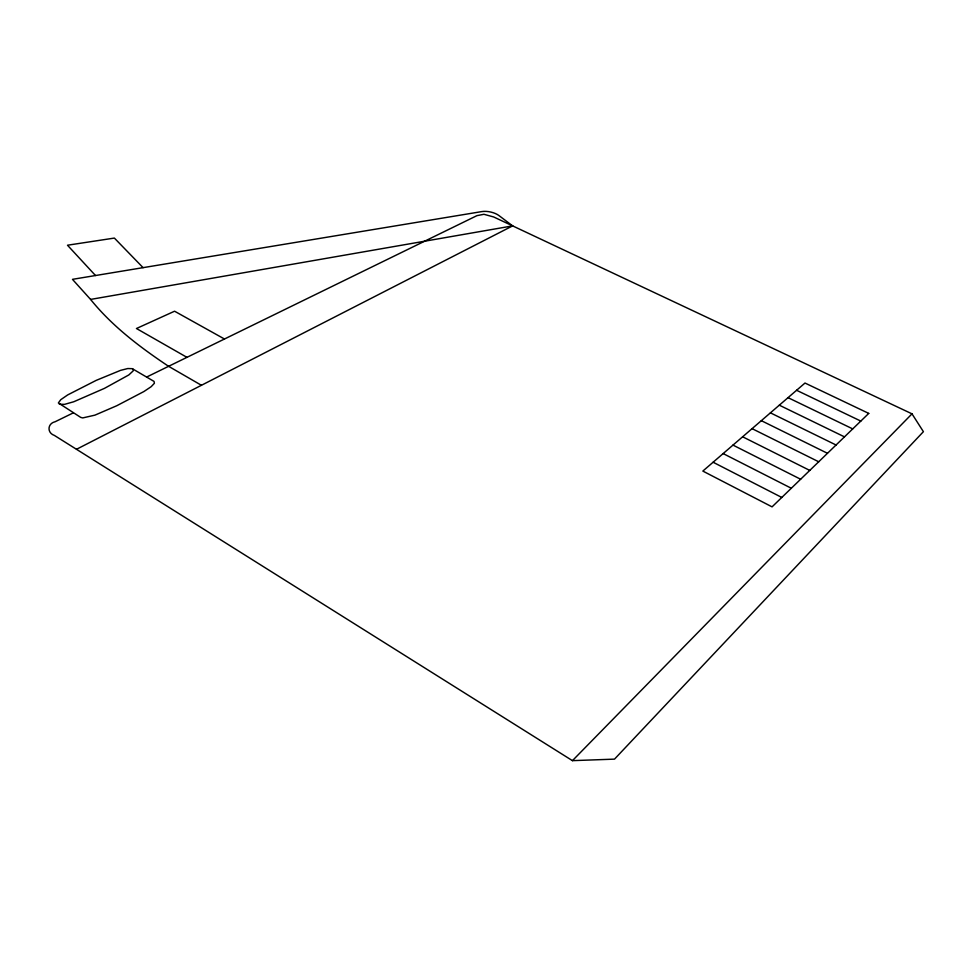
<?xml version="1.0" encoding="UTF-8"?>
<svg xmlns="http://www.w3.org/2000/svg" width="972" height="972" viewBox="0 0 972 972"><rect width="100%" height="100%" fill="white"/><g stroke="black" fill="none" stroke-linecap="round" stroke-linejoin="round"><path stroke-width="1.46" d="M572.435 760.651L912.003 413.841L923.4 431.677L614.511 759.132L572.435 760.651L54.359 435.407C46.863 432.868 47.397 423.464 55.112 421.751L73.337 412.857M76.484 449.295L512.633 225.881L498.928 215.541A12.442 5.37 12 0 0 481.881 211.58L72.463 279.341L90.578 299.425C112.23 326.264 140.077 347.283 168.593 366.31L201.435 385.289M146.626 377.051L476.936 215.65L483.935 214.29L493.703 216.975L912.003 413.841M90.578 299.425L512.633 225.881M59.365 404.267L64.517 404.364L73.751 401.764L104.454 388.363L128.826 374.937L133.115 370.94L133.322 369.554L132.301 368.68L127.794 368.534L120.504 370.381L96.167 380.392L67.748 394.887L60.762 399.686L58.369 402.943L80.7 417.389L82.742 417.924L94.94 415.141L116.761 405.737L143.892 391.546L151.146 386.71L154.402 383.272L154.05 381.413L132.945 369.068M796.603 390.282L860.815 421.083M788.037 397.657L852.723 428.895M779.313 405.178L844.474 436.865M770.419 412.845L836.066 445.006M761.331 420.669L827.476 453.304M752.073 428.652L818.716 461.773M742.632 436.793L809.773 470.424M732.985 445.103L800.636 479.245M723.156 453.584L791.317 488.26M713.108 462.235L781.792 497.457M224.471 339.009L174.571 311.21L136.457 328.512L186.952 357.344M143.078 267.652L114.38 238.079L67.481 245.223L95.499 275.526M868.749 413.404L772.06 506.862L702.841 471.08L804.998 383.041L868.749 413.404"/></g></svg>
